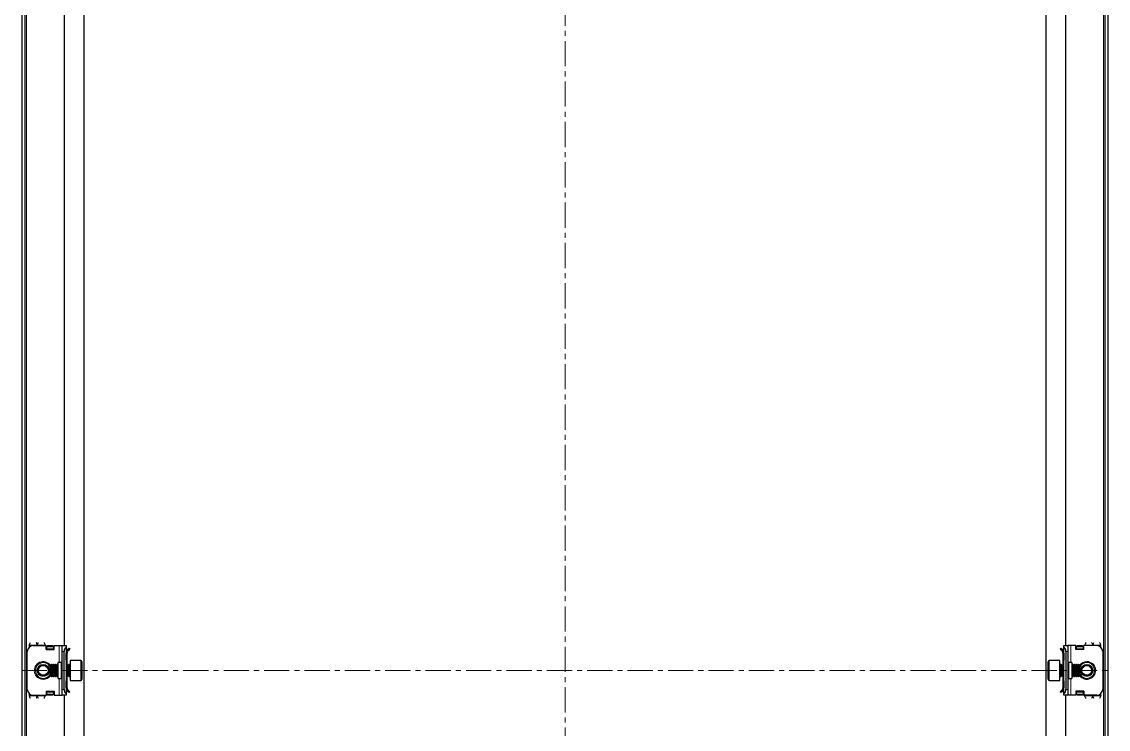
# Model space of a CAD drawing. Header units: millimetres. Extents: x 2 to 1426, y -492 to 1061.
# Drawn here: x 880 to 1426, y 261 to 617 of the extents above; entities that cross this region are included whole.
import ezdxf

# ---------------------------------------------------------------- set-up
doc = ezdxf.new("R2010")
doc.units = ezdxf.units.MM
doc.linetypes.add('CENTERX2', pattern=[20.32, 12.7, -2.54, 2.54, -2.54])
doc.layers.add('FORMAT', color=7, linetype='Continuous')

msp = doc.modelspace()

# ---------------------------------------------------------------- linework, layer by layer
at = {"color": 7, "linetype": 'Continuous', "lineweight": 25}
for p, q in [((880.1, -390.4), (880.1, 970.6)), ((881.6, -390.4), (881.6, 970.6)), ((1424.6, 970.6), (1424.6, -390.4)), ((1426.1, 970.6), (1426.1, -390.4)), ((911.1, 939.6), (911.1, -359.4)), ((1395.1, -359.4), (1395.1, 939.6)), ((901.1, 890.1), (901.1, 302.6)), ((1405.1, 302.6), (1405.1, 890.1)), ((883.6, 302.85), (883.6, 301.84)), ((885.6, 302.6), (892.1, 302.6)), ((891.6, 302.85), (891.6, 302.6)), ((892.1, 300.6), (892.1, 302.6)), ((892.3, 302.48), (892.1, 302.48)), ((892.3, 300.6), (892.3, 302.48)), ((892.35, 302.22), (892.85, 302.58)), ((892.85, 302.22), (892.35, 301.87)), ((892.35, 301.87), (892.35, 302.22)), ((892.35, 300.95), (892.35, 301.87)), ((892.35, 300.6), (892.35, 300.95)), ((892.85, 302.58), (892.85, 302.22)), ((892.85, 302.58), (895.35, 302.58)), ((892.85, 302.22), (895.35, 302.22)), ((895.35, 302.22), (895.35, 302.58)), ((895.35, 302.58), (895.85, 302.22)), ((895.85, 301.87), (895.35, 302.22)), ((895.85, 302.22), (895.85, 301.87)), ((895.85, 301.87), (895.85, 300.95)), ((895.85, 300.95), (895.85, 300.6)), ((896.1, 300.6), (896.1, 302.6)), ((896.1, 302.6), (898.6, 302.6)), ((898.6, 302.6), (900.1, 302.6)), ((900.1, 302.6), (902.1, 302.6)), ((900.1, 299.6), (900.1, 302.6)), ((902.1, 302.6), (902.1, 301.84)), ((902.1, 301.84), (902.1, 278.36)), ((902.1, 301.51), (902.31, 301.31)), ((902.69, 300.26), (903.66, 301.24)), ((903.04, 299.91), (904.01, 300.89)), ((903.66, 301.24), (904.01, 300.89)), ((1402.54, 301.24), (1402.19, 300.89)), ((1403.16, 299.91), (1402.19, 300.89)), ((1403.51, 300.26), (1402.54, 301.24)), ((1403.89, 301.31), (1404.1, 301.51)), ((1404.1, 302.6), (1406.1, 302.6)), ((1404.1, 301.84), (1404.1, 302.6)), ((1404.1, 278.36), (1404.1, 301.84)), ((1406.1, 302.6), (1406.1, 299.6)), ((1407.6, 302.6), (1406.1, 302.6)), ((1410.1, 302.6), (1407.6, 302.6)), ((1410.1, 300.6), (1410.1, 302.6)), ((1410.35, 302.22), (1410.85, 302.58)), ((1410.85, 302.22), (1410.35, 301.87)), ((1410.35, 301.87), (1410.35, 302.22)), ((1410.35, 300.95), (1410.35, 301.87)), ((1410.35, 300.6), (1410.35, 300.95)), ((1410.85, 302.58), (1410.85, 302.22)), ((1410.85, 302.58), (1413.35, 302.58)), ((1410.85, 302.22), (1413.35, 302.22)), ((1413.35, 302.22), (1413.35, 302.58)), ((1413.35, 302.58), (1413.85, 302.22)), ((1413.85, 301.87), (1413.35, 302.22)), ((1413.85, 302.22), (1413.85, 301.87)), ((1413.85, 301.87), (1413.85, 300.95)), ((1413.85, 300.95), (1413.85, 300.6)), ((1413.9, 302.48), (1413.9, 300.6)), ((1414.1, 302.48), (1413.9, 302.48)), ((1414.1, 300.6), (1414.1, 302.6)), ((1420.6, 302.6), (1414.1, 302.6)), ((1414.6, 302.6), (1414.6, 302.85)), ((1422.6, 301.84), (1422.6, 302.85)), ((882.6, 280.6), (882.6, 299.6)), ((892.1, 300.6), (896.1, 300.6)), ((900.1, 280.6), (900.1, 299.6)), ((901.1, 280.6), (901.1, 299.6)), ((902.6, 298.85), (902.1, 298.85)), ((902.1, 295.35), (902.1, 298.85)), ((902.6, 295.35), (902.1, 295.35)), ((902.6, 300.6), (902.6, 300.14)), ((902.6, 295.35), (902.6, 298.85)), ((902.6, 293.1), (902.6, 295.35)), ((903.04, 299.91), (902.69, 300.26)), ((1403.16, 299.91), (1403.51, 300.26)), ((1403.6, 300.6), (1403.6, 300.21)), ((1403.6, 298.85), (1404.1, 298.85)), ((1403.6, 298.85), (1403.6, 295.35)), ((1404.1, 295.35), (1403.6, 295.35)), ((1403.6, 295.35), (1403.6, 293.1)), ((1404.1, 298.85), (1404.1, 295.35)), ((1405.1, 299.6), (1405.1, 280.6)), ((1406.1, 299.6), (1406.1, 280.6)), ((1414.1, 300.6), (1410.1, 300.6)), ((1423.6, 299.6), (1423.6, 280.6)), ((894.65, 293.1), (894.1, 292.55)), ((894.1, 292.55), (894.1, 288.78)), ((894.71, 293.1), (894.65, 293.1)), ((894.65, 293.1), (894.65, 288.48)), ((895.1, 292.55), (894.71, 293.1)), ((894.71, 293.1), (894.71, 292.63)), ((894.71, 292.63), (894.71, 287.1)), ((895.49, 293.1), (895.1, 292.55)), ((895.1, 292.55), (895.1, 292.16)), ((895.1, 292.16), (895.1, 287.65)), ((895.71, 293.1), (895.49, 293.1)), ((895.49, 293.1), (895.49, 292.63)), ((895.49, 292.63), (895.49, 287.1)), ((896.1, 292.55), (895.71, 293.1)), ((895.71, 293.1), (895.71, 292.63)), ((895.71, 292.63), (895.71, 287.1)), ((896.49, 293.1), (896.1, 292.55)), ((896.1, 292.55), (896.1, 292.16)), ((896.1, 292.16), (896.1, 287.65)), ((896.71, 293.1), (896.49, 293.1)), ((896.49, 293.1), (896.49, 292.63)), ((896.49, 292.63), (896.49, 287.1)), ((897.1, 292.55), (896.71, 293.1)), ((896.71, 293.1), (896.71, 292.63)), ((896.71, 292.63), (896.71, 287.1)), ((897.49, 293.1), (897.1, 292.55)), ((897.1, 292.55), (897.1, 292.16)), ((897.1, 292.16), (897.1, 287.65)), ((897.71, 293.1), (897.49, 293.1)), ((897.49, 293.1), (897.49, 292.63)), ((897.49, 292.63), (897.49, 287.1)), ((898.1, 292.55), (897.71, 293.1)), ((897.71, 293.1), (897.71, 292.63)), ((897.71, 292.63), (897.71, 287.1)), ((899.6, 294.1), (898.1, 294.1)), ((898.1, 286.1), (898.1, 294.1)), ((902.49, 293.1), (902.1, 292.55)), ((902.71, 293.1), (902.49, 293.1)), ((902.49, 293.1), (902.49, 292.63)), ((902.49, 292.63), (902.49, 287.1)), ((903.1, 292.55), (902.71, 293.1)), ((902.71, 293.1), (902.71, 292.63)), ((902.71, 292.63), (902.71, 287.1)), ((903.49, 293.1), (903.1, 292.55)), ((903.1, 292.55), (903.1, 292.16)), ((903.1, 292.16), (903.1, 287.65)), ((903.85, 293.1), (903.49, 293.1)), ((903.49, 293.1), (903.49, 292.63)), ((903.49, 292.63), (903.49, 287.1)), ((909.5, 295.1), (904.1, 295.1)), ((904.1, 295.1), (904.1, 287.41)), ((910.1, 294.5), (910.1, 287.73)), ((1396.1, 285.7), (1396.1, 294.5)), ((1402.1, 295.1), (1396.7, 295.1)), ((1402.1, 285.1), (1402.1, 295.1)), ((1402.71, 293.1), (1402.35, 293.1)), ((1403.1, 292.55), (1402.71, 293.1)), ((1402.71, 292.63), (1402.71, 293.1)), ((1402.71, 287.1), (1402.71, 292.63)), ((1403.49, 293.1), (1403.1, 292.55)), ((1403.1, 292.16), (1403.1, 292.55)), ((1403.1, 287.65), (1403.1, 292.16)), ((1403.71, 293.1), (1403.49, 293.1)), ((1403.49, 292.63), (1403.49, 293.1)), ((1403.49, 287.1), (1403.49, 292.63)), ((1404.1, 292.55), (1403.71, 293.1)), ((1403.71, 292.63), (1403.71, 293.1)), ((1403.71, 287.1), (1403.71, 292.63)), ((1408.1, 294.1), (1406.6, 294.1)), ((1408.1, 294.1), (1408.1, 286.1)), ((1408.49, 293.1), (1408.1, 292.55)), ((1408.71, 293.1), (1408.49, 293.1)), ((1408.49, 292.63), (1408.49, 293.1)), ((1408.49, 287.1), (1408.49, 292.63)), ((1409.1, 292.55), (1408.71, 293.1)), ((1408.71, 292.63), (1408.71, 293.1)), ((1408.71, 287.1), (1408.71, 292.63)), ((1409.49, 293.1), (1409.1, 292.55)), ((1409.1, 292.16), (1409.1, 292.55)), ((1409.1, 287.65), (1409.1, 292.16)), ((1409.71, 293.1), (1409.49, 293.1)), ((1409.49, 292.63), (1409.49, 293.1)), ((1409.49, 287.1), (1409.49, 292.63)), ((1410.1, 292.55), (1409.71, 293.1)), ((1409.71, 292.63), (1409.71, 293.1)), ((1409.71, 287.1), (1409.71, 292.63)), ((1410.49, 293.1), (1410.1, 292.55)), ((1410.1, 292.16), (1410.1, 292.55)), ((1410.1, 287.65), (1410.1, 292.16)), ((1410.71, 293.1), (1410.49, 293.1)), ((1410.49, 292.63), (1410.49, 293.1)), ((1410.49, 287.1), (1410.49, 292.63)), ((1411.1, 292.55), (1410.71, 293.1)), ((1410.71, 292.63), (1410.71, 293.1)), ((1410.71, 287.1), (1410.71, 292.63)), ((1411.49, 293.1), (1411.1, 292.55)), ((1411.1, 292.16), (1411.1, 292.55)), ((1411.1, 287.65), (1411.1, 292.16)), ((1411.55, 293.1), (1411.49, 293.1)), ((1411.49, 292.63), (1411.49, 293.1)), ((1411.49, 287.1), (1411.49, 292.63)), ((1412.1, 292.55), (1411.55, 293.1)), ((1411.55, 287.1), (1411.55, 293.1)), ((1412.1, 287.65), (1412.1, 292.55)), ((894.1, 288.78), (894.1, 287.65)), ((894.1, 287.65), (894.65, 287.1)), ((894.65, 288.48), (894.65, 287.1)), ((894.65, 287.1), (894.71, 287.1)), ((894.71, 287.1), (895.1, 287.65)), ((895.1, 287.65), (895.49, 287.1)), ((895.49, 287.1), (895.71, 287.1)), ((895.71, 287.1), (896.1, 287.65)), ((896.1, 287.65), (896.49, 287.1)), ((896.49, 287.1), (896.71, 287.1)), ((896.71, 287.1), (897.1, 287.65)), ((897.1, 287.65), (897.49, 287.1)), ((897.49, 287.1), (897.71, 287.1)), ((897.71, 287.1), (898.1, 287.65)), ((898.1, 286.1), (899.6, 286.1)), ((902.1, 287.65), (902.49, 287.1)), ((902.1, 284.85), (902.6, 284.85)), ((902.1, 281.35), (902.1, 284.85)), ((902.49, 287.1), (902.71, 287.1)), ((902.6, 284.85), (902.6, 287.1)), ((902.6, 281.35), (902.6, 284.85)), ((902.71, 287.1), (903.1, 287.65)), ((903.1, 287.65), (903.49, 287.1)), ((903.49, 287.1), (903.85, 287.1)), ((904.1, 287.41), (904.1, 285.1)), ((904.1, 285.1), (909.5, 285.1)), ((910.1, 287.73), (910.1, 285.7)), ((1396.7, 285.1), (1402.1, 285.1)), ((1402.35, 287.1), (1402.71, 287.1)), ((1402.71, 287.1), (1403.1, 287.65)), ((1403.1, 287.65), (1403.49, 287.1)), ((1403.49, 287.1), (1403.71, 287.1)), ((1403.6, 287.1), (1403.6, 284.85)), ((1403.6, 284.85), (1404.1, 284.85)), ((1403.6, 284.85), (1403.6, 281.35)), ((1403.71, 287.1), (1404.1, 287.65)), ((1404.1, 284.85), (1404.1, 281.35)), ((1406.6, 286.1), (1408.1, 286.1)), ((1408.1, 287.65), (1408.49, 287.1)), ((1408.49, 287.1), (1408.71, 287.1)), ((1408.71, 287.1), (1409.1, 287.65)), ((1409.1, 287.65), (1409.49, 287.1)), ((1409.49, 287.1), (1409.71, 287.1)), ((1409.71, 287.1), (1410.1, 287.65)), ((1410.1, 287.65), (1410.49, 287.1)), ((1410.49, 287.1), (1410.71, 287.1)), ((1410.71, 287.1), (1411.1, 287.65)), ((1411.1, 287.65), (1411.49, 287.1)), ((1411.49, 287.1), (1411.55, 287.1)), ((1411.55, 287.1), (1412.1, 287.65)), ((892.1, 279.6), (892.1, 277.6)), ((892.1, 279.6), (896.1, 279.6)), ((892.3, 277.72), (892.3, 279.6)), ((892.35, 279.25), (892.35, 279.6)), ((892.35, 278.33), (892.35, 279.25)), ((895.85, 279.6), (895.85, 279.25)), ((895.85, 279.25), (895.85, 278.33)), ((896.1, 279.6), (896.1, 277.6)), ((900.1, 277.6), (900.1, 280.6)), ((902.6, 281.35), (902.1, 281.35)), ((902.31, 278.89), (902.1, 278.69)), ((902.6, 279.6), (902.6, 279.99)), ((903.04, 280.29), (902.69, 279.94)), ((902.69, 279.94), (903.66, 278.96)), ((903.04, 280.29), (904.01, 279.31)), ((903.66, 278.96), (904.01, 279.31)), ((1403.16, 280.29), (1402.19, 279.31)), ((1402.54, 278.96), (1402.19, 279.31)), ((1403.51, 279.94), (1402.54, 278.96)), ((1403.16, 280.29), (1403.51, 279.94)), ((1403.6, 281.35), (1404.1, 281.35)), ((1403.6, 279.6), (1403.6, 280.06)), ((1404.1, 278.69), (1403.89, 278.89)), ((1406.1, 280.6), (1406.1, 277.6)), ((1414.1, 279.6), (1410.1, 279.6)), ((1410.1, 279.6), (1410.1, 277.6)), ((1410.35, 279.25), (1410.35, 279.6)), ((1410.35, 278.33), (1410.35, 279.25)), ((1413.85, 279.6), (1413.85, 279.25)), ((1413.85, 279.25), (1413.85, 278.33)), ((1413.9, 279.6), (1413.9, 277.72)), ((1414.1, 279.6), (1414.1, 277.6)), ((883.6, 278.36), (883.6, 277.35)), ((885.6, 277.6), (892.1, 277.6)), ((891.6, 277.6), (891.6, 277.35)), ((892.1, 277.72), (892.3, 277.72)), ((892.35, 277.98), (892.35, 278.33)), ((892.35, 278.33), (892.85, 277.98)), ((892.85, 277.63), (892.35, 277.98)), ((892.85, 277.98), (892.85, 277.63)), ((895.35, 277.98), (892.85, 277.98)), ((895.35, 277.63), (892.85, 277.63)), ((895.35, 277.98), (895.85, 278.33)), ((895.35, 277.63), (895.35, 277.98)), ((895.85, 277.98), (895.35, 277.63)), ((895.85, 278.33), (895.85, 277.98)), ((896.1, 277.6), (898.6, 277.6)), ((898.6, 277.6), (900.1, 277.6)), ((902.1, 277.6), (900.1, 277.6)), ((901.1, 277.6), (901.1, -309.9)), ((902.1, 278.36), (902.1, 277.6)), ((1404.1, 277.6), (1404.1, 278.36)), ((1406.1, 277.6), (1404.1, 277.6)), ((1405.1, -309.9), (1405.1, 277.6)), ((1407.6, 277.6), (1406.1, 277.6)), ((1410.1, 277.6), (1407.6, 277.6)), ((1410.35, 277.98), (1410.35, 278.33)), ((1410.35, 278.33), (1410.85, 277.98)), ((1410.85, 277.63), (1410.35, 277.98)), ((1410.85, 277.98), (1410.85, 277.63)), ((1413.35, 277.98), (1410.85, 277.98)), ((1413.35, 277.63), (1410.85, 277.63)), ((1413.35, 277.98), (1413.85, 278.33)), ((1413.35, 277.63), (1413.35, 277.98)), ((1413.85, 277.98), (1413.35, 277.63)), ((1413.85, 278.33), (1413.85, 277.98)), ((1413.9, 277.72), (1414.1, 277.72)), ((1420.6, 277.6), (1414.1, 277.6)), ((1414.6, 277.35), (1414.6, 277.6)), ((1422.6, 277.35), (1422.6, 278.36))]:
    msp.add_line(p, q, dxfattribs=at)
at = {"color": 8, "linetype": 'Continuous', "lineweight": 18}
for p, q in [((882.2, -388.3), (882.2, 968.5)), ((1424, 968.5), (1424, -388.3)), ((883.6, 302.85), (887.6, 302.85)), ((887.6, 302.85), (891.6, 302.85)), ((895.85, 300.95), (892.35, 300.95)), ((898.6, 294.1), (898.6, 302.6)), ((902.1, 301.1), (902.31, 301.31)), ((1404.1, 301.1), (1403.89, 301.31)), ((1407.6, 302.6), (1407.6, 294.1)), ((1413.85, 300.95), (1410.35, 300.95)), ((1414.6, 302.85), (1418.6, 302.85)), ((1422.6, 302.85), (1418.6, 302.85)), ((901.1, 299.6), (900.1, 299.6)), ((902.1, 300.6), (902.6, 300.6)), ((1404.1, 300.6), (1403.6, 300.6)), ((1406.1, 299.6), (1405.1, 299.6)), ((899.6, 286.1), (899.6, 294.1)), ((903.85, 287.1), (903.85, 293.1)), ((909.5, 287.41), (909.5, 295.1)), ((1396.7, 295.1), (1396.7, 285.1)), ((1402.35, 293.1), (1402.35, 288.48)), ((1406.6, 294.1), (1406.6, 286.1)), ((898.6, 277.6), (898.6, 286.1)), ((909.5, 285.1), (909.5, 287.41)), ((1402.35, 288.48), (1402.35, 287.1)), ((1407.6, 286.1), (1407.6, 277.6)), ((892.35, 279.25), (895.85, 279.25)), ((900.1, 280.6), (901.1, 280.6)), ((902.1, 279.6), (902.6, 279.6)), ((902.1, 279.1), (902.31, 278.89)), ((1404.1, 279.6), (1403.6, 279.6)), ((1404.1, 279.1), (1403.89, 278.89)), ((1405.1, 280.6), (1406.1, 280.6)), ((1410.35, 279.25), (1413.85, 279.25)), ((883.6, 277.35), (887.6, 277.35)), ((891.6, 277.35), (887.6, 277.35)), ((1418.6, 277.35), (1414.6, 277.35)), ((1422.6, 277.35), (1418.6, 277.35))]:
    msp.add_line(p, q, dxfattribs=at)
at = {"color": 7, "linetype": 'Continuous', "lineweight": 25}
for centre, radius in [((890.6, 290.1), 3), ((890.6, 290.1), 2.76), ((890.6, 290.1), 2.45), ((1415.6, 290.1), 3), ((1415.6, 290.1), 2.76), ((1415.6, 290.1), 2.45)]:
    msp.add_circle(centre, radius, dxfattribs=at)
for centre, radius, start, end in [((885.6, 299.6), 3, 90, 180), ((904.1, 299.6), 3, 131.8103, 180), ((901.6, 300.6), 1, 360, 45), ((1404.6, 300.6), 1, 135, 180), ((1402.1, 299.6), 3, 360, 48.1897), ((1420.6, 299.6), 3, 360, 90), ((890.6, 290.1), 4, 90, 331.045), ((890.6, 290.1), 4, 28.955, 90), ((899.6, 294.6), 0.5, 270, 0), ((903.85, 293.35), 0.25, 270, 0), ((909.5, 294.5), 0.6, 0, 90), ((1396.7, 294.5), 0.6, 90, 180), ((1402.35, 293.35), 0.25, 180, 270), ((1406.6, 294.6), 0.5, 180, 270), ((1415.6, 290.1), 4, 270, 151.045), ((899.6, 285.6), 0.5, 0, 90), ((903.85, 286.85), 0.25, 360, 90), ((909.5, 285.7), 0.6, 270, 360), ((1396.7, 285.7), 0.6, 180, 270), ((1402.35, 286.85), 0.25, 90, 180), ((1406.6, 285.6), 0.5, 90, 180), ((1415.6, 290.1), 4, 208.955, 270), ((885.6, 280.6), 3, 180, 270), ((904.1, 280.6), 3, 180, 228.1897), ((901.6, 279.6), 1, 315, 360), ((1404.6, 279.6), 1, 180, 225), ((1402.1, 280.6), 3, 311.8103, 360), ((1420.6, 280.6), 3, 270, 360)]:
    msp.add_arc(centre, radius, start, end, dxfattribs=at)
at = {"color": 8, "linetype": 'Continuous', "lineweight": 18}
for centre, start, end in [((890.6, 290.1), 35.4622, 270), ((1415.6, 290.1), 215.4622, 90), ((1415.6, 290.1), 90, 144.5378), ((890.6, 290.1), 270, 324.5378)]:
    msp.add_arc(centre, 4.5, start, end, dxfattribs=at)
at = {"color": 7, "linetype": 'Continuous', "lineweight": 25}
for points, knots in [([(883.6, 302.85), (883.7, 303.09), (883.89, 303.58), (884.08, 303.98), (884.17, 304.17)], [0, 0, 0, 0, 0.502065, 1, 1, 1, 1]), ([(887.03, 304.16), (887.11, 304.01), (887.28, 303.66), (887.47, 303.17), (887.58, 302.89), (887.6, 302.85)], [0, 0, 0, 0, 0.415483, 0.917152, 1, 1, 1, 1]), ([(887.6, 302.85), (887.7, 303.09), (887.89, 303.58), (888.08, 303.98), (888.17, 304.17)], [0, 0, 0, 0, 0.502065, 1, 1, 1, 1]), ([(891.03, 304.16), (891.11, 304.01), (891.28, 303.66), (891.47, 303.17), (891.58, 302.89), (891.6, 302.85)], [0, 0, 0, 0, 0.415483, 0.917152, 1, 1, 1, 1]), ([(1414.6, 302.85), (1414.7, 303.09), (1414.89, 303.58), (1415.08, 303.98), (1415.17, 304.17)], [0, 0, 0, 0, 0.502065, 1, 1, 1, 1]), ([(1418.03, 304.16), (1418.11, 304.01), (1418.28, 303.66), (1418.47, 303.17), (1418.58, 302.89), (1418.6, 302.85)], [0, 0, 0, 0, 0.415483, 0.917152, 1, 1, 1, 1]), ([(1418.6, 302.85), (1418.7, 303.09), (1418.89, 303.58), (1419.08, 303.98), (1419.17, 304.17)], [0, 0, 0, 0, 0.502065, 1, 1, 1, 1]), ([(1422.03, 304.16), (1422.11, 304.01), (1422.28, 303.66), (1422.47, 303.17), (1422.58, 302.89), (1422.6, 302.85)], [0, 0, 0, 0, 0.415483, 0.917152, 1, 1, 1, 1]), ([(902.69, 300.26), (902.53, 300.08), (902.23, 299.7), (902.11, 299.17), (902.1, 298.89), (902.1, 298.85)], [0, 0, 0, 0, 0.461863, 0.923726, 1, 1, 1, 1]), ([(903.04, 299.91), (902.92, 299.76), (902.74, 299.53), (902.62, 299.15), (902.61, 298.95), (902.6, 298.85)], [0, 0, 0, 0, 0.4850424, 0.7384039, 1, 1, 1, 1]), ([(1403.6, 298.85), (1403.58, 299.04), (1403.55, 299.33), (1403.36, 299.68), (1403.23, 299.83), (1403.16, 299.91)], [0, 0, 0, 0, 0.485042, 0.738404, 1, 1, 1, 1]), ([(1404.1, 298.85), (1404.07, 299.09), (1404.02, 299.58), (1403.74, 300.03), (1403.54, 300.24), (1403.51, 300.26)], [0, 0, 0, 0, 0.461863, 0.923726, 1, 1, 1, 1]), ([(902.1, 281.35), (902.13, 281.11), (902.18, 280.63), (902.46, 280.17), (902.66, 279.96), (902.69, 279.94)], [0, 0, 0, 0, 0.461863, 0.923726, 1, 1, 1, 1]), ([(902.6, 281.35), (902.62, 281.16), (902.65, 280.87), (902.84, 280.52), (902.97, 280.37), (903.04, 280.29)], [0, 0, 0, 0, 0.485042, 0.738404, 1, 1, 1, 1]), ([(1403.16, 280.29), (1403.28, 280.44), (1403.46, 280.67), (1403.58, 281.05), (1403.59, 281.25), (1403.6, 281.35)], [0, 0, 0, 0, 0.485042, 0.738404, 1, 1, 1, 1]), ([(1403.51, 279.94), (1403.67, 280.13), (1403.97, 280.5), (1404.09, 281.03), (1404.1, 281.31), (1404.1, 281.35)], [0, 0, 0, 0, 0.461863, 0.923726, 1, 1, 1, 1]), ([(884.17, 276.04), (884.09, 276.2), (883.92, 276.54), (883.73, 277.03), (883.62, 277.31), (883.6, 277.35)], [0, 0, 0, 0, 0.415483, 0.917152, 1, 1, 1, 1]), ([(887.6, 277.35), (887.5, 277.11), (887.31, 276.62), (887.12, 276.22), (887.03, 276.03)], [0, 0, 0, 0, 0.502065, 1, 1, 1, 1]), ([(888.17, 276.04), (888.09, 276.2), (887.92, 276.54), (887.73, 277.03), (887.62, 277.31), (887.6, 277.35)], [0, 0, 0, 0, 0.415483, 0.917152, 1, 1, 1, 1]), ([(891.6, 277.35), (891.5, 277.11), (891.31, 276.62), (891.12, 276.22), (891.03, 276.03)], [0, 0, 0, 0, 0.5020654, 1, 1, 1, 1]), ([(1415.17, 276.04), (1415.09, 276.2), (1414.92, 276.54), (1414.73, 277.03), (1414.62, 277.31), (1414.6, 277.35)], [0, 0, 0, 0, 0.415483, 0.917152, 1, 1, 1, 1]), ([(1418.6, 277.35), (1418.5, 277.11), (1418.31, 276.62), (1418.12, 276.22), (1418.03, 276.03)], [0, 0, 0, 0, 0.502065, 1, 1, 1, 1]), ([(1419.17, 276.04), (1419.09, 276.2), (1418.92, 276.54), (1418.73, 277.03), (1418.62, 277.31), (1418.6, 277.35)], [0, 0, 0, 0, 0.415483, 0.917152, 1, 1, 1, 1]), ([(1422.6, 277.35), (1422.5, 277.11), (1422.31, 276.62), (1422.12, 276.22), (1422.03, 276.03)], [0, 0, 0, 0, 0.502065, 1, 1, 1, 1])]:
    msp.add_open_spline(points, degree=3, knots=knots, dxfattribs=at)
at = {"layer": 'FORMAT', "linetype": 'CENTERX2', "lineweight": 18}
for p, q in [((1153.1, 972.6), (1153.1, -392.4)), ((879.8, 290.1), (1426.4, 290.1))]:
    msp.add_line(p, q, dxfattribs=at)

doc.saveas('drawing.dxf')
